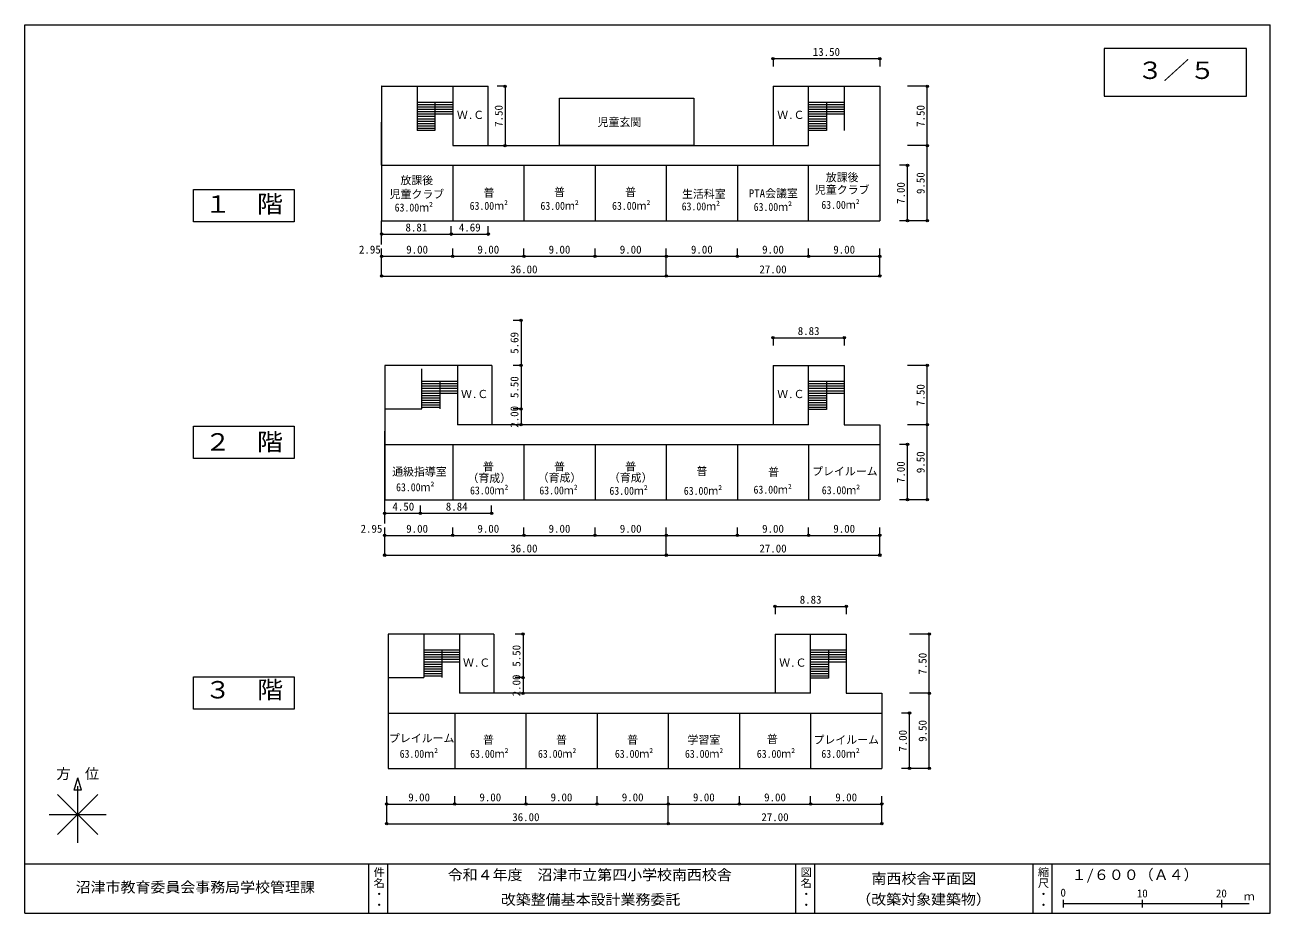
# Model space of a CAD drawing. Units: millimetres at full size, sheet at 1:600. Extents: x -78720 to 76716130, y -17754693 to 56160.
import ezdxf
from ezdxf.enums import TextEntityAlignment as Align

# ---------------------------------------------------------------- set-up
doc = ezdxf.new("R2010")
doc.units = ezdxf.units.MM
doc.header["$LTSCALE"] = 600
doc.header["$PDMODE"] = 32
doc.header["$PDSIZE"] = 300
for name, color, linetype, lineweight in [('0-0_通り芯', 4, 'Continuous', 9), ('F-0_通り芯', 2, 'Continuous', 9), ('F-5_中線１', 3, 'Continuous', 9)]:
    doc.layers.add(name, color=color, linetype=linetype, lineweight=lineweight)
doc.layers.add('F-8_極細点線', color=2, linetype='Continuous')
doc.styles.add('@ＭＳ ゴシック', font='')
doc.styles.add('ＭＳ ゴシック', font='')
doc.styles.get('@ＭＳ ゴシック').set_extended_font_data('@MS Gothic')
doc.styles.get('ＭＳ ゴシック').set_extended_font_data('MS Gothic')

msp = doc.modelspace()

# ---------------------------------------------------------------- linework, layer by layer
at = {"layer": '0-0_通り芯'}
for p, q in [((15873.7, 51901.5), (29373.7, 51901.5)), ((15873.7, 51901.5), (15873.7, 50901.5)), ((29373.7, 51901.5), (29373.7, 50901.5)), ((-33597, 48420.4), (-33626.3, 48401.5)), ((-33626.3, 48401.5), (-20126.3, 48401.5)), ((-33626.3, 48396.4), (-33626.3, 38401.5)), ((-33602.3, 48401.5), (-21506.2, 48401.5)), ((-29126.3, 48401.5), (-29126.3, 42801.5)), ((-24816.3, 48424.6), (-24816.3, 48423.6)), ((-24816.3, 48401.5), (-24816.3, 48401.5)), ((-24626.3, 48401.5), (-24626.3, 40901.5)), ((-20126.3, 40901.5), (-20126.3, 48401.5)), ((-18006.2, 48401.5), (-19006.2, 48401.5)), ((-18006.2, 48424.6), (-18006.2, 40901.5)), ((15873.7, 48401.5), (29373.7, 48401.5)), ((15873.7, 48401.5), (15873.7, 40901.5)), ((20373.7, 40901.5), (20373.7, 48401.5)), ((24873.7, 48401.5), (24873.7, 42801.5)), ((29373.7, 48401.5), (29373.7, 38401.5)), ((35373.7, 48401.5), (32873.7, 48401.5)), ((35373.7, 31401.5), (35373.7, 48401.5)), ((-29126.3, 46401.5), (-24626.3, 46401.5)), ((-29126.3, 46101.5), (-24626.3, 46101.5)), ((-29126.3, 45801.5), (-24626.3, 45801.5)), ((-26876.3, 46401.5), (-26876.3, 42801.5)), ((20373.7, 46401.5), (24873.7, 46401.5)), ((20373.7, 46101.5), (24873.7, 46101.5)), ((20373.7, 45801.5), (24873.7, 45801.5)), ((22623.7, 46401.5), (22623.7, 42801.5)), ((-29126.3, 45501.5), (-24626.3, 45501.5)), ((-29126.3, 45201.5), (-24626.3, 45201.5)), ((-29126.3, 44901.5), (-24626.3, 44901.5)), ((-29126.3, 44601.5), (-26876.3, 44601.5)), ((-29126.3, 44301.5), (-26876.3, 44301.5)), ((20373.7, 45501.5), (24873.7, 45501.5)), ((20373.7, 45201.5), (24873.7, 45201.5)), ((20373.7, 44901.5), (24873.7, 44901.5)), ((20373.7, 44601.5), (22623.7, 44601.5)), ((20373.7, 44301.5), (22623.7, 44301.5)), ((-33626.3, 38401.5), (-33626.3, 43870.7)), ((-29126.3, 44001.5), (-26876.3, 44001.5)), ((-29126.3, 43701.5), (-26876.3, 43701.5)), ((-29126.3, 43401.5), (-26876.3, 43401.5)), ((-29126.3, 43101.5), (-26876.3, 43101.5)), ((-26876.3, 42801.5), (-29126.3, 42801.5)), ((20373.7, 44001.5), (22623.7, 44001.5)), ((20373.7, 43701.5), (22623.7, 43701.5)), ((20373.7, 43401.5), (22623.7, 43401.5)), ((20373.7, 43101.5), (22623.7, 43101.5)), ((22623.7, 42801.5), (20373.7, 42801.5)), ((-24626.3, 40901.5), (20373.7, 40901.5)), ((35373.7, 40901.5), (32873.7, 40901.5)), ((-33626.3, 38401.5), (-24626.3, 38401.5)), ((-33626.3, 38401.5), (-33626.3, 31401.5)), ((-24626.3, 38401.5), (20373.7, 38401.5)), ((-24626.3, 38401.5), (-24626.3, 31401.5)), ((-15626.3, 38401.5), (-15626.3, 31401.5)), ((-6626.3, 38401.5), (-6626.3, 31401.5)), ((2373.7, 38401.5), (2373.7, 31401.5)), ((11373.7, 38401.5), (11373.7, 31401.5)), ((20373.7, 31401.5), (20373.7, 38401.5)), ((32873.7, 38401.5), (31873.7, 38401.5)), ((32873.7, 31401.5), (32873.7, 38401.5)), ((-33627.8, 31401.9), (-33630.4, 31402.6)), ((-33626.3, 31401.5), (-33627.5, 31401.8)), ((-33626.3, 28397.8), (-33626.3, 31401.5)), ((-33626.3, 31401.5), (-24626.3, 31401.5)), ((-24816.3, 29698.8), (-24816.3, 30698.8)), ((-24626.3, 31401.5), (20373.7, 31401.5)), ((-20126.3, 29698.8), (-20126.3, 30698.8)), ((20373.7, 31401.5), (29373.7, 31401.5)), ((35373.7, 31401.5), (31873.7, 31401.5)), ((-33626.3, 29698.8), (-20126.3, 29698.8)), ((-33713.1, 26901.5), (29373.7, 26901.5)), ((-33626.3, 24401.5), (-33626.3, 27901.5)), ((-24626.3, 26901.5), (-24626.3, 27901.5)), ((-15626.3, 26901.5), (-15626.3, 27901.5)), ((-6626.3, 26901.5), (-6626.3, 27901.5)), ((2373.7, 24401.5), (2373.7, 27901.5)), ((11373.7, 26901.5), (11373.7, 27901.5)), ((20373.7, 26901.5), (20373.7, 27901.5)), ((29373.7, 24401.5), (29373.7, 27901.5)), ((-33626.3, 24401.5), (29373.7, 24401.5)), ((-15980.8, 18793.8), (-16980.8, 18793.8)), ((-15980.8, 18793.8), (-15980.8, 5603.8)), ((15873.7, 16603.8), (15873.7, 15603.8)), ((15873.7, 16603.8), (24873.7, 16603.8)), ((24873.7, 16603.8), (24873.7, 15603.8)), ((-28526.3, 7603.8), (-28526.3, 12673.8)), ((-24026.3, 13103.8), (-24026.3, 5603.8)), ((-19686.3, 13103.8), (-19686.3, 5603.8)), ((-15980.8, 13103.8), (-16980.8, 13103.8)), ((15873.7, 13103.8), (15873.7, 5603.8)), ((20373.7, 5603.8), (20373.7, 13103.8)), ((35373.7, 13103.8), (32873.7, 13103.8)), ((35373.7, -3896.2), (35373.7, 13103.8)), ((-28526.3, 11103.8), (-24026.3, 11103.8)), ((-26276.3, 11103.8), (-26276.3, 7603.8)), ((20373.7, 11103.8), (24873.7, 11103.8)), ((-28526.3, 10803.8), (-24026.3, 10803.8)), ((-28526.3, 10503.8), (-24026.3, 10503.8)), ((-28526.3, 10203.8), (-24026.3, 10203.8)), ((-28526.3, 9903.8), (-24026.3, 9903.8)), ((-28526.3, 9603.8), (-24026.3, 9603.8)), ((20373.7, 10803.8), (24873.7, 10803.8)), ((20373.7, 10503.8), (24873.7, 10503.8)), ((20373.7, 10203.8), (24873.7, 10203.8)), ((20373.7, 9903.8), (24873.7, 9903.8)), ((20373.7, 9603.8), (24873.7, 9603.8)), ((-28526.3, 9303.8), (-26276.3, 9303.8)), ((-28526.3, 9003.8), (-26276.3, 9003.8)), ((-28526.3, 8703.8), (-26276.3, 8703.8)), ((-28526.3, 8403.8), (-26276.3, 8403.8)), ((-28526.3, 8103.8), (-26276.3, 8103.8)), ((20373.7, 9303.8), (22623.7, 9303.8)), ((20373.7, 9003.8), (22623.7, 9003.8)), ((20373.7, 8703.8), (22623.7, 8703.8)), ((20373.7, 8403.8), (22623.7, 8403.8)), ((20373.7, 8103.8), (22623.7, 8103.8)), ((-33216.3, 7603.8), (-28526.3, 7603.8)), ((-28526.3, 7803.8), (-26276.3, 7803.8)), ((-15980.8, 7603.8), (-16980.8, 7603.8)), ((20373.7, 7803.8), (22623.7, 7803.8)), ((-33216.3, -6899.9), (-33216.3, 4771.5)), ((20373.7, 5603.8), (-24026.3, 5603.8)), ((24873.7, 5603.8), (29373.7, 5603.8)), ((29373.7, 5603.8), (29373.7, -3896.2)), ((35373.7, 5603.8), (32873.7, 5603.8)), ((-33216.3, 3103.8), (29373.7, 3103.8)), ((-24626.3, 3103.8), (-24626.3, -3896.2)), ((-15626.3, 3103.8), (-15626.3, -3896.2)), ((-6626.3, 3103.8), (-6626.3, -3896.2)), ((2373.7, 3103.8), (2373.7, -3896.2)), ((11373.7, 3103.8), (11373.7, -3896.2)), ((20373.7, 3103.8), (20373.7, -3896.2)), ((32873.7, 3103.8), (31873.7, 3103.8)), ((32873.7, -3896.2), (32873.7, 3103.8)), ((-33216.3, -3896.2), (29373.7, -3896.2)), ((-28716.3, -5598.9), (-28716.3, -4598.9)), ((-19716.3, -5598.9), (-19716.3, -4598.9)), ((35373.7, -3896.2), (31873.7, -3896.2)), ((-33216.3, -5598.9), (-19716.3, -5598.9)), ((-33216.3, -10896.2), (-33216.3, -7396.2)), ((-24626.3, -8396.2), (-24626.3, -7396.2)), ((-15626.3, -8396.2), (-15626.3, -7396.2)), ((-6626.3, -8396.2), (-6626.3, -7396.2)), ((2373.7, -10896.2), (2373.7, -7396.2)), ((11373.7, -8396.2), (11373.7, -7396.2)), ((20373.7, -8396.2), (20373.7, -7396.2)), ((29373.7, -10896.2), (29373.7, -7396.2)), ((-33216.3, -8396.2), (29373.7, -8396.2)), ((-33216.3, -10896.2), (29373.7, -10896.2)), ((16126.6, -17368), (16126.6, -18368)), ((16126.6, -17368), (25126.6, -17368)), ((25126.6, -17368), (25126.6, -18368)), ((-28273.4, -20868), (-28273.4, -26368)), ((-23773.4, -20868), (-23773.4, -28368)), ((-19433.4, -20868), (-19433.4, -28368)), ((-15727.9, -20868), (-16727.9, -20868)), ((-15727.9, -20868), (-15727.9, -28368)), ((16126.6, -20868), (16126.6, -28368)), ((20626.6, -28368), (20626.6, -20868)), ((35626.6, -20868), (33126.6, -20868)), ((35626.6, -37868), (35626.6, -20868)), ((-28273.4, -22868), (-23773.4, -22868)), ((-28273.4, -23168), (-23773.4, -23168)), ((-28273.4, -23468), (-23773.4, -23468)), ((-26023.4, -22868), (-26023.4, -26368)), ((20626.6, -22868), (25126.6, -22868)), ((20626.6, -23168), (25126.6, -23168)), ((20626.6, -23468), (25126.6, -23468)), ((22876.6, -22868), (22876.6, -26468)), ((-28273.4, -23768), (-23773.4, -23768)), ((-28273.4, -24068), (-23773.4, -24068)), ((-28273.4, -24368), (-23773.4, -24368)), ((-28273.4, -24668), (-26023.4, -24668)), ((-28273.4, -24968), (-26023.4, -24968)), ((20626.6, -23768), (25126.6, -23768)), ((20626.6, -24068), (25126.6, -24068)), ((20626.6, -24368), (25126.6, -24368)), ((20626.6, -24668), (22876.6, -24668)), ((20626.6, -24968), (22876.6, -24968)), ((-32773.4, -26368), (-28273.4, -26368)), ((-28273.4, -25268), (-26023.4, -25268)), ((-28273.4, -25568), (-26023.4, -25568)), ((-28273.4, -25868), (-26023.4, -25868)), ((-28273.4, -26168), (-26023.4, -26168)), ((-15727.9, -26368), (-16727.9, -26368)), ((20626.6, -25268), (22876.6, -25268)), ((20626.6, -25568), (22876.6, -25568)), ((20626.6, -25868), (22876.6, -25868)), ((20626.6, -26168), (22876.6, -26168)), ((22876.6, -26468), (20626.6, -26468)), ((20626.6, -28368), (-23773.4, -28368)), ((25126.6, -28368), (29626.6, -28368)), ((29626.6, -28368), (29626.6, -37868)), ((35626.6, -28368), (33126.6, -28368)), ((-32773.4, -30868), (29626.6, -30868)), ((-24373.4, -30868), (-24373.4, -37868)), ((-15373.4, -30868), (-15373.4, -37868)), ((-6373.4, -30868), (-6373.4, -37868)), ((2626.6, -30868), (2626.6, -37868)), ((11626.6, -30868), (11626.6, -37868)), ((20626.6, -30868), (20626.6, -37868)), ((33126.6, -30868), (32126.6, -30868)), ((33126.6, -37868), (33126.6, -30868)), ((-32773.4, -37868), (29626.6, -37868)), ((35626.6, -37868), (32126.6, -37868)), ((-32963.4, -44868), (-32963.4, -41368)), ((-32963.4, -42368), (29626.6, -42368)), ((-24373.4, -42368), (-24373.4, -41368)), ((-15373.4, -42368), (-15373.4, -41368)), ((-6373.4, -42368), (-6373.4, -41368)), ((2626.6, -44868), (2626.6, -41368)), ((11626.6, -42368), (11626.6, -41368)), ((20626.6, -42368), (20626.6, -41368)), ((29626.6, -44868), (29626.6, -41368)), ((-32963.4, -44868), (29626.6, -44868))]:
    msp.add_line(p, q, dxfattribs=at)
for points in [[(5873.7, 40901.5), (-11126.3, 40901.5), (-11126.3, 46901.5), (5873.7, 46901.5)], [(-57414.8, 35362.9), (-44690.4, 35362.9), (-44690.4, 31239.3), (-57414.8, 31239.3)], [(-57414.8, 5437.1), (-44690.4, 5437.1), (-44690.4, 1313.4), (-57414.8, 1313.4)], [(-57414.8, -26268), (-44690.4, -26268), (-44690.4, -30391.7), (-57414.8, -30391.7)]]:
    msp.add_lwpolyline(points, close=True, dxfattribs=at)
for points in [[(-33633.5, 40899.9), (-33626.3, 40901.5), (-33636, 40901.5)], [(20373.7, 38401.5), (29373.7, 38401.5), (29373.7, 31401.5)], [(-19686.3, 13103.8), (-33216.3, 13103.8), (-33216.3, -3896.2)], [(15873.7, 13103.8), (24873.7, 13103.8), (24873.7, 5603.8)], [(22623.7, 11103.8), (22623.7, 7503.8), (20373.7, 7503.8)], [(-19433.4, -20868), (-32773.4, -20868), (-32773.4, -37868)], [(16126.6, -20868), (25126.6, -20868), (25126.6, -28368)]]:
    msp.add_lwpolyline(points, dxfattribs=at)
for p in [(15873.7, 51901.5), (29373.7, 51901.5), (-18006.2, 48401.5), (35373.7, 48401.5), (-18006.2, 40901.5), (35373.7, 40901.5), (32873.7, 38401.5), (32873.7, 31401.5), (35373.7, 31401.5), (-33626.3, 29698.8), (-24816.3, 29698.8), (-20126.3, 29698.8), (-33626.3, 26901.5), (-24626.3, 26901.5), (-15626.3, 26901.5), (-6626.3, 26901.5), (2373.7, 26901.5), (11373.7, 26901.5), (20373.7, 26901.5), (29373.7, 26901.5), (-33626.3, 24401.5), (2373.7, 24401.5), (29373.7, 24401.5), (-15980.8, 18793.8), (15873.7, 16603.8), (24873.7, 16603.8), (-15980.8, 13103.8), (35373.7, 13103.8), (-15980.8, 7603.8), (-15980.8, 5603.8), (35373.7, 5603.8), (32873.7, 3103.8), (32873.7, -3896.2), (35373.7, -3896.2), (-33216.3, -5598.9), (-28716.3, -5598.9), (-19716.3, -5598.9), (-33216.3, -8396.2), (-24626.3, -8396.2), (-15626.3, -8396.2), (-6626.3, -8396.2), (2373.7, -8396.2), (11373.7, -8396.2), (20373.7, -8396.2), (29373.7, -8396.2), (-33216.3, -10896.2), (2373.7, -10896.2), (29373.7, -10896.2), (16126.6, -17368), (25126.6, -17368), (-15727.9, -20868), (35626.6, -20868), (-15727.9, -26368), (-15727.9, -28368), (35626.6, -28368), (33126.6, -30868), (33126.6, -37868), (35626.6, -37868), (-32963.4, -42368), (-24373.4, -42368), (-15373.4, -42368), (-6373.4, -42368), (2626.6, -42368), (11626.6, -42368), (20626.6, -42368), (29626.6, -42368), (-32963.4, -44868), (2626.6, -44868), (29626.6, -44868)]:
    msp.add_point(p, dxfattribs=at)
at = {"layer": 'F-0_通り芯'}
for p, q in [((78720, -56160), (78720, 56160)), ((-71572.3, -40613.1), (-72037.7, -39049.1)), ((-72037.7, -47291.8), (-72037.7, -40091.8)), ((-74583.3, -46237.4), (-69492.1, -41146.2)), ((-74583.3, -41146.2), (-69492.1, -46237.4)), ((-75637.7, -43691.8), (-68437.7, -43691.8)), ((-78720, -49920), (78720, -49920)), ((52560, -54480), (52560, -55440)), ((52560, -54960), (76080, -54960)), ((62560, -54480), (62560, -55440)), ((72560, -54480), (72560, -55440)), ((-78720, -56160), (78720, -56160))]:
    msp.add_line(p, q, dxfattribs=at)
for points in [[(-78720, -56160), (-78720, 56160), (78720, 56160)], [(-71572.3, -40613.1), (-72503, -40613.1), (-72037.7, -39049.1)]]:
    msp.add_lwpolyline(points, dxfattribs=at)
msp.add_lwpolyline([(57720, 47160), (75720, 47160), (75720, 53160), (57720, 53160)], close=True, dxfattribs=at)
at = {"layer": 'F-5_中線１'}
for p, q in [((-35280, -49920), (-35280, -56160)), ((-32880, -49920), (-32880, -56160)), ((18720, -49920), (18720, -56160)), ((21120, -49920), (21120, -56160)), ((48720, -49920), (48720, -56160)), ((51120, -49920), (51120, -56160))]:
    msp.add_line(p, q, dxfattribs=at)

# ---------------------------------------------------------------- texts
at = {"layer": '0-0_通り芯', "style": 'ＭＳ ゴシック'}
for s, p in [('13.50', (20898.7, 51936.5)), ('Ｗ.Ｃ', (-24101.3, 43961.5)), ('児童玄関', (-6308.4, 43058.1)), ('Ｗ.Ｃ', (16398.7, 43961.5)), ('放課後', (-31247.5, 35702)), ('放課後', (22545.5, 36073.5)), ('児童クラブ', (-32610.4, 33938.4)), ('普', (-20731.5, 34112.5)), ('普', (-11816.3, 34211.5)), ('普', (-2816.3, 34211.5)), ('生活科室', (4366.8, 33967)), ('PTA会議室', (12805.1, 34053.1)), ('児童クラブ', (21164.1, 34497.5)), ('8.81', (-30601.3, 29733.8)), ('4.69', (-23851.3, 29733.8)), ('2.95', (-36481.3, 26936.5)), ('9.00', (-30506.3, 26936.5)), ('9.00', (-21506.3, 26936.5)), ('9.00', (-12506.3, 26936.5)), ('9.00', (-3506.3, 26936.5)), ('9.00', (5493.7, 26936.5)), ('9.00', (14493.7, 26936.5)), ('9.00', (23493.7, 26936.5)), ('36.00', (-17351.3, 24436.5)), ('27.00', (14148.7, 24436.5)), ('8.83', (18993.7, 16638.8)), ('Ｗ.Ｃ', (-23581.3, 8663.8)), ('Ｗ.Ｃ', (16398.7, 8663.8)), ('通級指導室', (-32283.1, -1144.5)), ('普', (-20816.3, -507.9)), ('普', (-11816.3, -507.9)), ('普', (-2816.3, -507.9)), ('普', (6183.7, -1086.2)), ('普', (15267.6, -1189.2)), ('プレイルーム', (20811.2, -1102.6)), ('（育成）', (-22760.8, -1961.7)), ('（育成）', (-13888.6, -1907.3)), ('（育成）', (-4888.6, -1907.3)), ('4.50', (-32251.3, -5563.9)), ('8.84', (-25501.3, -5563.9)), ('2.95', (-36276.3, -8361.2)), ('9.00', (-30506.3, -8361.2)), ('9.00', (-21506.3, -8361.2)), ('9.00', (-12506.3, -8361.2)), ('9.00', (-3506.3, -8361.2)), ('9.00', (14493.7, -8361.2)), ('9.00', (23493.7, -8361.2)), ('36.00', (-17351.3, -10861.2)), ('27.00', (14148.7, -10861.2)), ('8.83', (19246.6, -17333)), ('Ｗ.Ｃ', (-23328.4, -25308)), ('Ｗ.Ｃ', (16651.6, -25308)), ('プレイルーム', (-32695.3, -34863.4)), ('普', (-20802.3, -35058)), ('普', (-11563.4, -35058)), ('普', (-2563.4, -35058)), ('学習室', (5056.6, -35058)), ('普', (15100, -34970.4)), ('プレイルーム', (20986.6, -35058)), ('9.00', (-30253.4, -42333)), ('9.00', (-21253.4, -42333)), ('9.00', (-12253.4, -42333)), ('9.00', (-3253.4, -42333)), ('9.00', (5746.6, -42333)), ('9.00', (14746.6, -42333)), ('9.00', (23746.6, -42333)), ('36.00', (-17098.4, -44833)), ('27.00', (14401.6, -44833))]:
    msp.add_text(s, height=1012, dxfattribs=at).set_placement(p, align=Align.BOTTOM_LEFT)
for s, p in [('7.50', (-18009.9, 43271.5)), ('7.50', (35338.7, 43271.5)), ('9.50', (35338.7, 34771.5)), ('7.00', (32838.7, 33521.5)), ('5.69', (-16015.8, 14568.8)), ('5.50', (-16015.8, 8973.8)), ('7.50', (35338.7, 7973.8)), ('2.00', (-16015.8, 5223.8)), ('9.50', (35338.7, -526.2)), ('7.00', (32838.7, -1776.2)), ('5.50', (-15762.9, -24998)), ('7.50', (35591.6, -25998)), ('2.00', (-15762.9, -28748)), ('9.50', (35591.6, -34498)), ('7.00', (33091.6, -35748))]:
    msp.add_text(s, height=1012, rotation=90, dxfattribs=at).set_placement(p, align=Align.BOTTOM_LEFT)
for s, height, width, p in [('１\u3000階', 2199, 1.1, (-55974.4, 31752)), ('63.00ｍ²', 1012, 0.9, (-31969, 32254.9)), ('63.00ｍ²', 1012, 0.9, (-22489.6, 32470.9)), ('63.00ｍ²', 1012, 0.9, (-13534.6, 32470.9)), ('63.00ｍ²', 1012, 0.9, (-4481.2, 32470.9)), ('63.00ｍ²', 1012, 0.9, (4321.5, 32400)), ('63.00ｍ²', 1012, 0.9, (13424.8, 32327.7)), ('63.00ｍ²', 1012, 0.9, (21975.4, 32596.6)), ('２\u3000階', 2199, 1.1, (-55974.4, 1668.7)), ('63.00ｍ²', 1012, 0.9, (-31790.3, -3118.4)), ('63.00ｍ²', 1012, 0.9, (-22442.1, -3516.8)), ('63.00ｍ²', 1012, 0.9, (-13677.5, -3516.8)), ('63.00ｍ²', 1012, 0.9, (-4814.5, -3566.1)), ('63.00ｍ²', 1012, 0.9, (4590.2, -3566.1)), ('63.00ｍ²', 1012, 0.9, (13404, -3418.4)), ('63.00ｍ²', 1012, 0.9, (22038, -3492.1)), ('３\u3000階', 2199, 1.1, (-55962.5, -29672.1)), ('63.00ｍ²', 1012, 0.9, (-31333.4, -36825)), ('63.00ｍ²', 1012, 0.9, (-22418.3, -36825)), ('63.00ｍ²', 1012, 0.9, (-13850.1, -36825)), ('63.00ｍ²', 1012, 0.9, (-4124, -36825)), ('63.00ｍ²', 1012, 0.9, (4733.7, -36825)), ('63.00ｍ²', 1012, 0.9, (13823, -36825)), ('63.00ｍ²', 1012, 0.9, (21986, -36825))]:
    msp.add_text(s, height=height, dxfattribs=dict(at, width=width)).set_placement(p, align=Align.BOTTOM_LEFT)
at = {"layer": 'F-0_通り芯', "color": 6, "style": 'ＭＳ ゴシック', "width": 1.1}
msp.add_text('３／５', height=2199, dxfattribs=at).set_placement((61920, 48660), align=Align.BOTTOM_LEFT)
at = {"layer": 'F-0_通り芯', "style": 'ＭＳ ゴシック'}
for s, height, p in [('方\u3000位', 1320, (-74737.7, -39585.1)), ('0', 1012, (52215, -54378)), ('10', 1012, (61870, -54480)), ('20', 1012, (71870, -54480)), ('ｍ', 1012, (75390, -54858))]:
    msp.add_text(s, height=height, dxfattribs=at).set_placement(p, align=Align.BOTTOM_LEFT)
at = {"layer": 'F-0_通り芯', "style": 'ＭＳ ゴシック', "width": 1.05}
for s, p in [('令和４年度\u3000沼津市立第四小学校南西校舎', (-25260, -52380)), ('１/６００（Ａ４）', (53607.6, -52365)), ('沼津市教育委員会事務局学校管理課', (-72300, -53940)), ('改築整備基本設計業務委託', (-18540, -55500))]:
    msp.add_text(s, height=1320, dxfattribs=at).set_placement(p, align=Align.BOTTOM_LEFT)
at = {"layer": 'F-8_極細点線', "style": '@ＭＳ ゴシック'}
for s, p in [('件名・・', (-34770, -50280)), ('縮尺・・', (49230, -50280)), ('図名・・', (19230, -50280))]:
    msp.add_text(s, height=1012, rotation=270, dxfattribs=at).set_placement(p, align=Align.BOTTOM_LEFT)
at = {"layer": 'F-8_極細点線', "style": 'ＭＳ ゴシック', "width": 1.05}
for s, p in [('南西校舎平面図', (28321.5, -52848.5)), ('（改築対象建築物）', (26401.5, -55483))]:
    msp.add_text(s, height=1320, dxfattribs=at).set_placement(p, align=Align.BOTTOM_LEFT)

doc.saveas('drawing.dxf')
